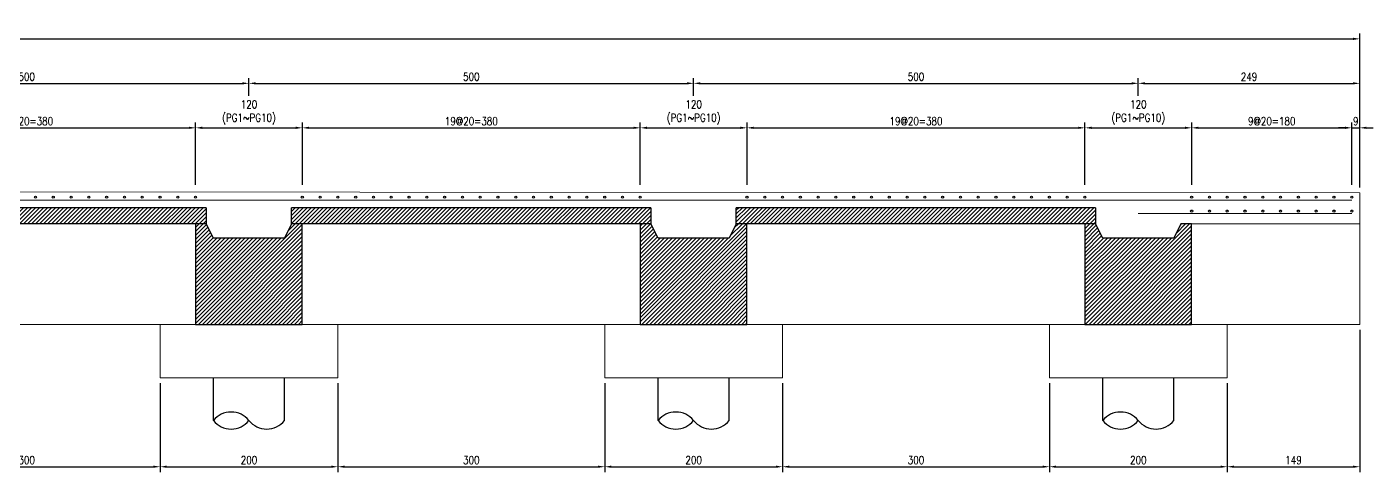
# Model space of a CAD drawing. Extents: x -4754 to 4964, y -19960 to 3841.
# Drawn here: x 2714 to 4227, y -11309 to -10809 of the extents above; entities that cross this region are included whole.
import ezdxf

# ---------------------------------------------------------------- set-up
doc = ezdxf.new("R2010")
doc.units = 0
doc.header["$LTSCALE"] = 3
doc.layers.get('0').update_dxf_attribs({"linetype": 'CONTINUOUS'})
doc.layers.add('HB_0', color=7, linetype='CONTINUOUS', transparency=0.5)
doc.layers.add('預鑄版_HATCH', color=253, linetype='CONTINUOUS', transparency=0.1)
for name, color, linetype in [('HB_DIM', 1, 'CONTINUOUS'), ('鋼筋', 3, 'CONTINUOUS'), ('預鑄梁_HATCH', 253, 'CONTINUOUS')]:
    doc.layers.add(name, color=color, linetype=linetype)
doc.styles.get("Standard").update_dxf_attribs({"font": 'ROMANS.shx', "width": 0.8, "bigfont": 'chineset.shx'})
doc.dimstyles.new('30', dxfattribs={"dimscale": 3, "dimtxt": 3, "dimasz": 2.5, "dimexe": 2, "dimexo": 2, "dimgap": 1, "dimtad": 1, "dimdsep": 46, "dimtxsty": 'Standard', "dimcen": 0, "dimclrd": 256, "dimclre": 256, "dimclrt": 2, "dimadec": 0, "dimazin": 0, "dimtfac": 1, "dimtix": 1, "dimtmove": 2, "dimatfit": 3, "dimfxl": 1, "dimtolj": 1, "dimtzin": 0, "dimarcsym": 0})

# ---------------------------------------------------------------- blocks, each defined once
blk = doc.blocks.new('pile_vertical_with_pilecap')
at = {"linetype": 'Continuous'}
for p, q in [((-40, -48.1), (-40, 0)), ((-40, -48.1), (-40, 0)), ((40, -48.1), (40, 0)), ((40, -48.1), (40, 0))]:
    blk.add_line(p, q, dxfattribs=at)
for centre, start, end in [((-20, -64.1), 38.718, 141.282), ((-20, -64.1), 38.718, 141.282), ((-20, -32), 218.718, 321.282), ((-20, -32), 218.718, 321.282), ((20, -32), 218.718, 321.282), ((20, -32), 218.718, 321.282)]:
    blk.add_arc(centre, 25.6, start, end, dxfattribs=at)
blk = doc.blocks.new('C')
at = {"color": 3, "linetype": 'Continuous'}
blk.add_circle((0, 0), 1.2, dxfattribs=at)
blk = doc.blocks.new('*D63')
at = {"layer": 'HB_DIM', "linetype": 'Continuous', "lineweight": -2}
for p, q in [((-285.7, -10986), (-285.7, -10816)), ((-278.2, -10822), (4204.8, -10822)), ((4212.3, -10989), (4212.3, -10816))]:
    blk.add_line(p, q, dxfattribs=at)
at = {"layer": 'HB_DIM'}
for points in [[(-278.2, -10820.7), (-278.2, -10823.2), (-285.7, -10822)], [(4204.8, -10823.2), (4204.8, -10820.7), (4212.3, -10822)]]:
    blk.add_solid(points, dxfattribs=at)
at = {"layer": 'HB_DIM', "color": 2, "linetype": 'Continuous', "insert": (1963.3, -10814.5), "char_height": 9, "attachment_point": 5, "rotation": 0}
blk.add_mtext('\\A1;4498', dxfattribs=at)
blk = doc.blocks.new('*D70')
at = {"layer": 'HB_DIM', "linetype": 'Continuous', "lineweight": -2}
for p, q in [((2463.3, -10886), (2463.3, -10866)), ((2963.3, -10886), (2963.3, -10866)), ((2470.8, -10872), (2955.8, -10872))]:
    blk.add_line(p, q, dxfattribs=at)
at = {"layer": 'HB_DIM'}
for points in [[(2470.8, -10870.7), (2470.8, -10873.2), (2463.3, -10872)], [(2955.8, -10873.2), (2955.8, -10870.7), (2963.3, -10872)]]:
    blk.add_solid(points, dxfattribs=at)
at = {"layer": 'HB_DIM', "color": 2, "linetype": 'Continuous', "insert": (2713.3, -10864.5), "char_height": 9, "attachment_point": 5, "rotation": 0}
blk.add_mtext('\\A1;500', dxfattribs=at)
blk = doc.blocks.new('*D71')
at = {"layer": 'HB_DIM', "linetype": 'Continuous', "lineweight": -2}
for p, q in [((2963.3, -10886), (2963.3, -10866)), ((3463.3, -10886), (3463.3, -10866)), ((2970.8, -10872), (3455.8, -10872))]:
    blk.add_line(p, q, dxfattribs=at)
at = {"layer": 'HB_DIM'}
for points in [[(2970.8, -10870.7), (2970.8, -10873.2), (2963.3, -10872)], [(3455.8, -10873.2), (3455.8, -10870.7), (3463.3, -10872)]]:
    blk.add_solid(points, dxfattribs=at)
at = {"layer": 'HB_DIM', "color": 2, "linetype": 'Continuous', "insert": (3213.3, -10864.5), "char_height": 9, "attachment_point": 5, "rotation": 0}
blk.add_mtext('\\A1;500', dxfattribs=at)
blk = doc.blocks.new('*D72')
at = {"layer": 'HB_DIM', "linetype": 'Continuous', "lineweight": -2}
for p, q in [((3463.3, -10886), (3463.3, -10866)), ((3963.3, -10886), (3963.3, -10866)), ((3470.8, -10872), (3955.8, -10872))]:
    blk.add_line(p, q, dxfattribs=at)
at = {"layer": 'HB_DIM'}
for points in [[(3470.8, -10870.7), (3470.8, -10873.2), (3463.3, -10872)], [(3955.8, -10873.2), (3955.8, -10870.7), (3963.3, -10872)]]:
    blk.add_solid(points, dxfattribs=at)
at = {"layer": 'HB_DIM', "color": 2, "linetype": 'Continuous', "insert": (3713.3, -10864.5), "char_height": 9, "attachment_point": 5, "rotation": 0}
blk.add_mtext('\\A1;500', dxfattribs=at)
blk = doc.blocks.new('*D73')
at = {"layer": 'HB_DIM', "linetype": 'Continuous', "lineweight": -2}
for p, q in [((3963.3, -10886), (3963.3, -10866)), ((4212.3, -10989), (4212.3, -10866)), ((3970.8, -10872), (4204.8, -10872))]:
    blk.add_line(p, q, dxfattribs=at)
at = {"layer": 'HB_DIM'}
for points in [[(3970.8, -10870.7), (3970.8, -10873.2), (3963.3, -10872)], [(4204.8, -10873.2), (4204.8, -10870.7), (4212.3, -10872)]]:
    blk.add_solid(points, dxfattribs=at)
at = {"layer": 'HB_DIM', "color": 2, "linetype": 'Continuous', "insert": (4087.8, -10864.5), "char_height": 9, "attachment_point": 5, "rotation": 0}
blk.add_mtext('\\A1;249', dxfattribs=at)
blk = doc.blocks.new('*D87')
at = {"layer": 'HB_DIM', "linetype": 'Continuous', "lineweight": -2}
for p, q in [((2523.3, -10986), (2523.3, -10916)), ((2530.8, -10922), (2895.8, -10922)), ((2903.3, -10986), (2903.3, -10916))]:
    blk.add_line(p, q, dxfattribs=at)
at = {"layer": 'HB_DIM'}
for points in [[(2530.8, -10920.7), (2530.8, -10923.2), (2523.3, -10922)], [(2895.8, -10923.2), (2895.8, -10920.7), (2903.3, -10922)]]:
    blk.add_solid(points, dxfattribs=at)
at = {"layer": 'HB_DIM', "color": 2, "linetype": 'Continuous', "insert": (2713.3, -10914.5), "char_height": 9, "attachment_point": 5, "rotation": 0}
blk.add_mtext('\\A1;19@20=380', dxfattribs=at)
blk = doc.blocks.new('*D88')
at = {"layer": 'HB_DIM', "linetype": 'Continuous', "lineweight": -2}
for p, q in [((2903.3, -10986), (2903.3, -10916)), ((2910.8, -10922), (3015.8, -10922)), ((3023.3, -10986), (3023.3, -10916))]:
    blk.add_line(p, q, dxfattribs=at)
at = {"layer": 'HB_DIM'}
for points in [[(2910.8, -10920.7), (2910.8, -10923.2), (2903.3, -10922)], [(3015.8, -10923.2), (3015.8, -10920.7), (3023.3, -10922)]]:
    blk.add_solid(points, dxfattribs=at)
at = {"layer": 'HB_DIM', "color": 2, "linetype": 'Continuous', "insert": (2963.3, -10904.6), "char_height": 9, "attachment_point": 5, "rotation": 0}
blk.add_mtext('\\A1;120^J(PG1~PG10)', dxfattribs=at)
blk = doc.blocks.new('*D89')
at = {"layer": 'HB_DIM', "linetype": 'Continuous', "lineweight": -2}
for p, q in [((3023.3, -10986), (3023.3, -10916)), ((3030.8, -10922), (3395.8, -10922)), ((3403.3, -10986), (3403.3, -10916))]:
    blk.add_line(p, q, dxfattribs=at)
at = {"layer": 'HB_DIM'}
for points in [[(3030.8, -10920.7), (3030.8, -10923.2), (3023.3, -10922)], [(3395.8, -10923.2), (3395.8, -10920.7), (3403.3, -10922)]]:
    blk.add_solid(points, dxfattribs=at)
at = {"layer": 'HB_DIM', "color": 2, "linetype": 'Continuous', "insert": (3213.3, -10914.5), "char_height": 9, "attachment_point": 5, "rotation": 0}
blk.add_mtext('\\A1;19@20=380', dxfattribs=at)
blk = doc.blocks.new('*D90')
at = {"layer": 'HB_DIM', "linetype": 'Continuous', "lineweight": -2}
for p, q in [((3403.3, -10986), (3403.3, -10916)), ((3410.8, -10922), (3515.8, -10922)), ((3523.3, -10986), (3523.3, -10916))]:
    blk.add_line(p, q, dxfattribs=at)
at = {"layer": 'HB_DIM'}
for points in [[(3410.8, -10920.7), (3410.8, -10923.2), (3403.3, -10922)], [(3515.8, -10923.2), (3515.8, -10920.7), (3523.3, -10922)]]:
    blk.add_solid(points, dxfattribs=at)
at = {"layer": 'HB_DIM', "color": 2, "linetype": 'Continuous', "insert": (3463.3, -10904.6), "char_height": 9, "attachment_point": 5, "rotation": 0}
blk.add_mtext('\\A1;120^J(PG1~PG10)', dxfattribs=at)
blk = doc.blocks.new('*D91')
at = {"layer": 'HB_DIM', "linetype": 'Continuous', "lineweight": -2}
for p, q in [((3523.3, -10986), (3523.3, -10916)), ((3530.8, -10922), (3895.8, -10922)), ((3903.3, -10986), (3903.3, -10916))]:
    blk.add_line(p, q, dxfattribs=at)
at = {"layer": 'HB_DIM'}
for points in [[(3530.8, -10920.7), (3530.8, -10923.2), (3523.3, -10922)], [(3895.8, -10923.2), (3895.8, -10920.7), (3903.3, -10922)]]:
    blk.add_solid(points, dxfattribs=at)
at = {"layer": 'HB_DIM', "color": 2, "linetype": 'Continuous', "insert": (3713.3, -10914.5), "char_height": 9, "attachment_point": 5, "rotation": 0}
blk.add_mtext('\\A1;19@20=380', dxfattribs=at)
blk = doc.blocks.new('*D92')
at = {"layer": 'HB_DIM', "linetype": 'Continuous', "lineweight": -2}
for p, q in [((3903.3, -10986), (3903.3, -10916)), ((3910.8, -10922), (4015.8, -10922)), ((4023.3, -10986), (4023.3, -10916))]:
    blk.add_line(p, q, dxfattribs=at)
at = {"layer": 'HB_DIM'}
for points in [[(3910.8, -10920.7), (3910.8, -10923.2), (3903.3, -10922)], [(4015.8, -10923.2), (4015.8, -10920.7), (4023.3, -10922)]]:
    blk.add_solid(points, dxfattribs=at)
at = {"layer": 'HB_DIM', "color": 2, "linetype": 'Continuous', "insert": (3963.3, -10904.6), "char_height": 9, "attachment_point": 5, "rotation": 0}
blk.add_mtext('\\A1;120^J(PG1~PG10)', dxfattribs=at)
blk = doc.blocks.new('*D93')
at = {"layer": 'HB_DIM', "linetype": 'Continuous', "lineweight": -2}
for p, q in [((4023.3, -10986), (4023.3, -10916)), ((4030.8, -10922), (4195.8, -10922)), ((4203.3, -10986), (4203.3, -10916))]:
    blk.add_line(p, q, dxfattribs=at)
at = {"layer": 'HB_DIM'}
for points in [[(4030.8, -10920.7), (4030.8, -10923.2), (4023.3, -10922)], [(4195.8, -10923.2), (4195.8, -10920.7), (4203.3, -10922)]]:
    blk.add_solid(points, dxfattribs=at)
at = {"layer": 'HB_DIM', "color": 2, "linetype": 'Continuous', "insert": (4113.3, -10914.5), "char_height": 9, "attachment_point": 5, "rotation": 0}
blk.add_mtext('\\A1;9@20=180', dxfattribs=at)
blk = doc.blocks.new('*D94')
at = {"layer": 'HB_DIM', "linetype": 'Continuous', "lineweight": -2}
for p, q in [((4195.8, -10922), (4188.3, -10922)), ((4203.3, -10986), (4203.3, -10916)), ((4203.3, -10922), (4212.3, -10922)), ((4212.3, -10986), (4212.3, -10916)), ((4219.8, -10922), (4227.3, -10922))]:
    blk.add_line(p, q, dxfattribs=at)
at = {"layer": 'HB_DIM'}
for points in [[(4195.8, -10923.2), (4195.8, -10920.7), (4203.3, -10922)], [(4219.8, -10920.7), (4219.8, -10923.2), (4212.3, -10922)]]:
    blk.add_solid(points, dxfattribs=at)
at = {"layer": 'HB_DIM', "color": 2, "linetype": 'Continuous', "insert": (4207.8, -10914.5), "char_height": 9, "attachment_point": 5, "rotation": 0}
blk.add_mtext('\\A1;9', dxfattribs=at)
blk = doc.blocks.new('*D107')
at = {"layer": 'HB_DIM', "linetype": 'Continuous', "lineweight": -2}
for p, q in [((2563.3, -11209), (2563.3, -11309)), ((2863.3, -11209), (2863.3, -11309)), ((2570.8, -11303), (2855.8, -11303))]:
    blk.add_line(p, q, dxfattribs=at)
at = {"layer": 'HB_DIM'}
for points in [[(2570.8, -11301.7), (2570.8, -11304.2), (2563.3, -11303)], [(2855.8, -11304.2), (2855.8, -11301.7), (2863.3, -11303)]]:
    blk.add_solid(points, dxfattribs=at)
at = {"layer": 'HB_DIM', "color": 2, "linetype": 'Continuous', "insert": (2713.3, -11295.5), "char_height": 9, "attachment_point": 5, "rotation": 0}
blk.add_mtext('\\A1;300', dxfattribs=at)
blk = doc.blocks.new('*D108')
at = {"layer": 'HB_DIM', "linetype": 'Continuous', "lineweight": -2}
for p, q in [((2863.3, -11209), (2863.3, -11309)), ((3063.3, -11209), (3063.3, -11309)), ((2870.8, -11303), (3055.8, -11303))]:
    blk.add_line(p, q, dxfattribs=at)
at = {"layer": 'HB_DIM'}
for points in [[(2870.8, -11301.7), (2870.8, -11304.2), (2863.3, -11303)], [(3055.8, -11304.2), (3055.8, -11301.7), (3063.3, -11303)]]:
    blk.add_solid(points, dxfattribs=at)
at = {"layer": 'HB_DIM', "color": 2, "linetype": 'Continuous', "insert": (2963.3, -11295.5), "char_height": 9, "attachment_point": 5, "rotation": 0}
blk.add_mtext('\\A1;200', dxfattribs=at)
blk = doc.blocks.new('*D109')
at = {"layer": 'HB_DIM', "linetype": 'Continuous', "lineweight": -2}
for p, q in [((3063.3, -11209), (3063.3, -11309)), ((3363.3, -11209), (3363.3, -11309)), ((3070.8, -11303), (3355.8, -11303))]:
    blk.add_line(p, q, dxfattribs=at)
at = {"layer": 'HB_DIM'}
for points in [[(3070.8, -11301.7), (3070.8, -11304.2), (3063.3, -11303)], [(3355.8, -11304.2), (3355.8, -11301.7), (3363.3, -11303)]]:
    blk.add_solid(points, dxfattribs=at)
at = {"layer": 'HB_DIM', "color": 2, "linetype": 'Continuous', "insert": (3213.3, -11295.5), "char_height": 9, "attachment_point": 5, "rotation": 0}
blk.add_mtext('\\A1;300', dxfattribs=at)
blk = doc.blocks.new('*D110')
at = {"layer": 'HB_DIM', "linetype": 'Continuous', "lineweight": -2}
for p, q in [((3363.3, -11209), (3363.3, -11309)), ((3563.3, -11209), (3563.3, -11309)), ((3370.8, -11303), (3555.8, -11303))]:
    blk.add_line(p, q, dxfattribs=at)
at = {"layer": 'HB_DIM'}
for points in [[(3370.8, -11301.7), (3370.8, -11304.2), (3363.3, -11303)], [(3555.8, -11304.2), (3555.8, -11301.7), (3563.3, -11303)]]:
    blk.add_solid(points, dxfattribs=at)
at = {"layer": 'HB_DIM', "color": 2, "linetype": 'Continuous', "insert": (3463.3, -11295.5), "char_height": 9, "attachment_point": 5, "rotation": 0}
blk.add_mtext('\\A1;200', dxfattribs=at)
blk = doc.blocks.new('*D111')
at = {"layer": 'HB_DIM', "linetype": 'Continuous', "lineweight": -2}
for p, q in [((3563.3, -11209), (3563.3, -11309)), ((3863.3, -11209), (3863.3, -11309)), ((3570.8, -11303), (3855.8, -11303))]:
    blk.add_line(p, q, dxfattribs=at)
at = {"layer": 'HB_DIM'}
for points in [[(3570.8, -11301.7), (3570.8, -11304.2), (3563.3, -11303)], [(3855.8, -11304.2), (3855.8, -11301.7), (3863.3, -11303)]]:
    blk.add_solid(points, dxfattribs=at)
at = {"layer": 'HB_DIM', "color": 2, "linetype": 'Continuous', "insert": (3713.3, -11295.5), "char_height": 9, "attachment_point": 5, "rotation": 0}
blk.add_mtext('\\A1;300', dxfattribs=at)
blk = doc.blocks.new('*D112')
at = {"layer": 'HB_DIM', "linetype": 'Continuous', "lineweight": -2}
for p, q in [((3863.3, -11209), (3863.3, -11309)), ((4063.3, -11209), (4063.3, -11309)), ((3870.8, -11303), (4055.8, -11303))]:
    blk.add_line(p, q, dxfattribs=at)
at = {"layer": 'HB_DIM'}
for points in [[(3870.8, -11301.7), (3870.8, -11304.2), (3863.3, -11303)], [(4055.8, -11304.2), (4055.8, -11301.7), (4063.3, -11303)]]:
    blk.add_solid(points, dxfattribs=at)
at = {"layer": 'HB_DIM', "color": 2, "linetype": 'Continuous', "insert": (3963.3, -11295.5), "char_height": 9, "attachment_point": 5, "rotation": 0}
blk.add_mtext('\\A1;200', dxfattribs=at)
blk = doc.blocks.new('*D113')
at = {"layer": 'HB_DIM', "linetype": 'Continuous', "lineweight": -2}
for p, q in [((4212.3, -11149), (4212.3, -11309)), ((4063.3, -11209), (4063.3, -11309)), ((4070.8, -11303), (4204.8, -11303))]:
    blk.add_line(p, q, dxfattribs=at)
at = {"layer": 'HB_DIM'}
for points in [[(4070.8, -11301.7), (4070.8, -11304.2), (4063.3, -11303)], [(4204.8, -11304.2), (4204.8, -11301.7), (4212.3, -11303)]]:
    blk.add_solid(points, dxfattribs=at)
at = {"layer": 'HB_DIM', "color": 2, "linetype": 'Continuous', "insert": (4137.8, -11295.5), "char_height": 9, "attachment_point": 5, "rotation": 0}
blk.add_mtext('\\A1;149', dxfattribs=at)

msp = doc.modelspace()

# ---------------------------------------------------------------- hatches: boundary and pattern name
at = {"layer": '預鑄梁_HATCH', "linetype": 'Continuous'}
h = msp.add_hatch(dxfattribs=at)
h.set_pattern_fill('ANSI31', color=256, style=0)
h.paths.add_polyline_path([(3023.272, -11142.962), (3023.272, -11029.962), (3011.272, -11029.962), (3003.272, -11045.962), (2923.272, -11045.962), (2915.272, -11029.962), (2903.272, -11029.962), (2903.272, -11142.962)], flags=17)
h = msp.add_hatch(dxfattribs=at)
h.set_pattern_fill('ANSI31', color=256, style=0)
h.paths.add_polyline_path([(3523.272, -11142.962), (3523.272, -11029.962), (3511.272, -11029.962), (3503.272, -11045.962), (3423.272, -11045.962), (3415.272, -11029.962), (3403.272, -11029.962), (3403.272, -11142.962)], flags=17)
h = msp.add_hatch(dxfattribs=at)
h.set_pattern_fill('ANSI31', color=256, style=0)
h.paths.add_polyline_path([(4023.272, -11142.962), (4023.272, -11029.962), (4011.272, -11029.962), (4003.272, -11045.962), (3923.272, -11045.962), (3915.272, -11029.962), (3903.272, -11029.962), (3903.272, -11142.962)], flags=17)
at = {"layer": '預鑄版_HATCH', "linetype": 'Continuous'}
h = msp.add_hatch(dxfattribs=at)
h.set_pattern_fill('ANSI31', color=256, style=0)
h.paths.add_polyline_path([(2511.272, -11029.962), (2915.272, -11029.962), (2915.272, -11011.962), (2511.272, -11011.962)], flags=17)
h = msp.add_hatch(dxfattribs=at)
h.set_pattern_fill('ANSI31', color=256, style=0)
h.paths.add_polyline_path([(3011.272, -11029.962), (3415.272, -11029.962), (3415.272, -11011.962), (3011.272, -11011.962)], flags=17)
h = msp.add_hatch(dxfattribs=at)
h.set_pattern_fill('ANSI31', color=256, style=0)
h.paths.add_polyline_path([(3511.272, -11029.962), (3915.272, -11029.962), (3915.272, -11011.962), (3511.272, -11011.962)], flags=17)

# ---------------------------------------------------------------- linework, layer by layer
at = {"layer": 'HB_0', "lineweight": 5}
msp.add_lwpolyline([(-285.728, -11142.962), (-285.728, -10991.962), (4212.272, -10994.962), (4212.272, -11142.962), (-285.728, -11142.962)], dxfattribs=at)
at = {"layer": 'HB_0', "color": 1, "linetype": 'Continuous'}
for points in [[(2915.272, -11011.962), (2511.272, -11011.962)], [(2915.272, -11011.962), (2915.272, -11029.962)], [(3415.272, -11011.962), (3011.272, -11011.962)], [(3011.272, -11029.962), (3011.272, -11011.962)], [(3415.272, -11011.962), (3415.272, -11029.962)], [(3915.272, -11011.962), (3511.272, -11011.962)], [(3511.272, -11029.962), (3511.272, -11011.962)], [(3915.272, -11011.962), (3915.272, -11029.962)], [(2915.272, -11029.962), (2511.272, -11029.962)], [(3023.272, -11142.962), (3023.272, -11029.962), (3011.272, -11029.962), (3003.272, -11045.962), (2923.272, -11045.962), (2915.272, -11029.962), (2903.272, -11029.962), (2903.272, -11142.962), (3023.272, -11142.962)], [(3415.272, -11029.962), (3011.272, -11029.962)], [(3523.272, -11142.962), (3523.272, -11029.962), (3511.272, -11029.962), (3503.272, -11045.962), (3423.272, -11045.962), (3415.272, -11029.962), (3403.272, -11029.962), (3403.272, -11142.962), (3523.272, -11142.962)], [(3915.272, -11029.962), (3511.272, -11029.962)], [(4023.272, -11142.962), (4023.272, -11029.962), (4011.272, -11029.962), (4003.272, -11045.962), (3923.272, -11045.962), (3915.272, -11029.962), (3903.272, -11029.962), (3903.272, -11142.962), (4023.272, -11142.962)]]:
    msp.add_lwpolyline(points, dxfattribs=at)
at = {"layer": 'HB_0', "lineweight": 5}
for points in [[(2523.272, -11029.962, -580), (2903.272, -11029.962, -580), (2903.272, -11142.962, -580), (3023.272, -11142.962, -580), (3023.272, -11029.962, -580), (3403.272, -11029.962, -580), (3403.272, -11142.962, -580), (3523.272, -11142.962, -580), (3523.272, -11029.962, -580), (3903.272, -11029.962, -580), (3903.272, -11142.962, -580), (4023.272, -11142.962, -580), (4023.272, -11029.962, -580), (4212.272, -11029.962, -580)], [(2863.272, -11202.962, -325), (3063.272, -11202.962, -325), (3063.272, -11142.962, -325), (2863.272, -11142.962, -325), (2863.272, -11202.962, -325)], [(3363.272, -11202.962, -325), (3563.272, -11202.962, -325), (3563.272, -11142.962, -325), (3363.272, -11142.962, -325), (3363.272, -11202.962, -325)], [(3863.272, -11202.962, -325), (4063.272, -11202.962, -325), (4063.272, -11142.962, -325), (3863.272, -11142.962, -325), (3863.272, -11202.962, -325)]]:
    msp.add_polyline3d(points, dxfattribs=at)
at = {"layer": '鋼筋', "lineweight": 5}
for p, q in [((-276.728, -11003.475, -315.185), (4203.272, -11003.475, -315.185)), ((3963.272, -11018.475, -315.185), (4203.272, -11018.475, -315.185))]:
    msp.add_line(p, q, dxfattribs=at)

# ---------------------------------------------------------------- block references
at = {"layer": 'HB_0', "linetype": 'Continuous'}
for p in [(2963.272, -11202.962, -325), (3463.272, -11202.962, -325), (3963.272, -11202.962, -325)]:
    msp.add_blockref('pile_vertical_with_pilecap', p, dxfattribs=at)
at = {"layer": '鋼筋', "linetype": 'Continuous', "xscale": 0.955, "yscale": 0.955, "zscale": 0.955}
for p in [(2723.272, -10999.906, 763.281), (2743.272, -10999.906, 763.281), (2763.272, -10999.906, 763.281), (2783.272, -10999.906, 763.281), (2803.272, -10999.906, 763.281), (2823.272, -10999.906, 763.281), (2843.272, -10999.906, 763.281), (2863.272, -10999.906, 763.281), (2883.272, -10999.906, 763.281), (2903.272, -10999.906, 763.281), (3023.272, -10999.906, 763.281), (3043.272, -10999.906, 763.281), (3063.272, -10999.906, 763.281), (3083.272, -10999.906, 763.281), (3103.272, -10999.906, 763.281), (3123.272, -10999.906, 763.281), (3143.272, -10999.906, 763.281), (3163.272, -10999.906, 763.281), (3183.272, -10999.906, 763.281), (3203.272, -10999.906, 763.281), (3223.272, -10999.906, 763.281), (3243.272, -10999.906, 763.281), (3263.272, -10999.906, 763.281), (3283.272, -10999.906, 763.281), (3303.272, -10999.906, 763.281), (3323.272, -10999.906, 763.281), (3343.272, -10999.906, 763.281), (3363.272, -10999.906, 763.281), (3383.272, -10999.906, 763.281), (3403.272, -10999.906, 763.281), (3523.272, -10999.906, 763.281), (3543.272, -10999.906, 763.281), (3563.272, -10999.906, 763.281), (3583.272, -10999.906, 763.281), (3603.272, -10999.906, 763.281), (3623.272, -10999.906, 763.281), (3643.272, -10999.906, 763.281), (3663.272, -10999.906, 763.281), (3683.272, -10999.906, 763.281), (3703.272, -10999.906, 763.281), (3723.272, -10999.906, 763.281), (3743.272, -10999.906, 763.281), (3763.272, -10999.906, 763.281), (3783.272, -10999.906, 763.281), (3803.272, -10999.906, 763.281), (3823.272, -10999.906, 763.281), (3843.272, -10999.906, 763.281), (3863.272, -10999.906, 763.281), (3883.272, -10999.906, 763.281), (3903.272, -10999.906, 763.281), (4023.272, -10999.872, 770), (4043.272, -10999.872, 770), (4063.272, -10999.872, 770), (4083.272, -10999.872, 770), (4103.272, -10999.872, 770), (4123.272, -10999.872, 770), (4143.272, -10999.872, 770), (4163.272, -10999.872, 770), (4183.272, -10999.872, 770), (4203.272, -10999.872, 770), (4023.272, -11015.526, 650), (4043.272, -11015.526, 650), (4063.272, -11015.526, 650), (4083.272, -11015.526, 650), (4103.272, -11015.526, 650), (4123.272, -11015.526, 650), (4143.272, -11015.526, 650), (4163.272, -11015.526, 650), (4183.272, -11015.526, 650), (4203.272, -11015.526, 650)]:
    msp.add_blockref('C', p, dxfattribs=at)

# ---------------------------------------------------------------- dimensions: what is measured, and where the dimension line sits
at = {"layer": 'HB_DIM', "linetype": 'Continuous'}
for base, p1, p2, picture, middle in [((4212.272, -10821.962), (-285.728, -10991.962), (4212.272, -10994.962), '*D63', (1963.272, -10814.462)), ((2963.272, -10871.962), (2463.272, -10891.962, -1969), (2963.272, -10891.962, -2469), '*D70', (2713.272, -10864.462)), ((3463.272, -10871.962), (2963.272, -10891.962, -2469), (3463.272, -10891.962, -2969), '*D71', (3213.272, -10864.462)), ((3963.272, -10871.962), (3463.272, -10891.962, -2969), (3963.272, -10891.962, -3469), '*D72', (3713.272, -10864.462)), ((4212.272, -10871.962), (3963.272, -10891.962, -3469), (4212.272, -10994.962), '*D73', (4087.772, -10864.462)), ((4212.272, -10921.962), (4203.272, -10991.962, 770), (4212.272, -10991.962), '*D94', (4207.772, -10914.462)), ((4212.272, -11302.962), (4063.272, -11202.962, 780), (4212.272, -11142.962), '*D113', (4137.772, -11295.462)), ((2863.272, -11302.962), (2563.272, -11202.962, 780), (2863.272, -11202.962, 780), '*D107', (2713.272, -11295.462)), ((3063.272, -11302.962), (2863.272, -11202.962, 780), (3063.272, -11202.962, 780), '*D108', (2963.272, -11295.462)), ((3363.272, -11302.962), (3063.272, -11202.962, 780), (3363.272, -11202.962, 780), '*D109', (3213.272, -11295.462)), ((3563.272, -11302.962), (3363.272, -11202.962, 780), (3563.272, -11202.962, 780), '*D110', (3463.272, -11295.462)), ((3863.272, -11302.962), (3563.272, -11202.962, 780), (3863.272, -11202.962, 780), '*D111', (3713.272, -11295.462)), ((4063.272, -11302.962), (3863.272, -11202.962, 780), (4063.272, -11202.962, 780), '*D112', (3963.272, -11295.462))]:
    dim = msp.add_linear_dim(base=base, p1=p1, p2=p2, angle=0, dimstyle='30', override={"dimdec": 0, "dimpost": '<>'}, dxfattribs=at)
    dim.commit()
    dim.dimension.update_dxf_attribs({"geometry": picture, "text_midpoint": middle})
for base, p1, p2, text, picture, middle in [((3023.272, -10921.962), (2903.272, -10991.962, 770), (3023.272, -10991.962, 770), '<>^J(PG1~PG10)', '*D88', (2963.272, -10904.605)), ((3523.272, -10921.962), (3403.272, -10991.962, 770), (3523.272, -10991.962, 770), '<>^J(PG1~PG10)', '*D90', (3463.272, -10904.605)), ((4023.272, -10921.962), (3903.272, -10991.962, 770), (4023.272, -10991.962, 770), '<>^J(PG1~PG10)', '*D92', (3963.272, -10904.605)), ((2903.272, -10921.962), (2523.272, -10991.962, 770), (2903.272, -10991.962, 770), '19@20=<>', '*D87', (2713.272, -10914.462)), ((3403.272, -10921.962), (3023.272, -10991.962, 770), (3403.272, -10991.962, 770), '19@20=<>', '*D89', (3213.272, -10914.462)), ((3903.272, -10921.962), (3523.272, -10991.962, 770), (3903.272, -10991.962, 770), '19@20=<>', '*D91', (3713.272, -10914.462)), ((4203.272, -10921.962), (4023.272, -10991.962, 770), (4203.272, -10991.962, 770), '9@20=<>', '*D93', (4113.272, -10914.462))]:
    dim = msp.add_linear_dim(base=base, p1=p1, p2=p2, angle=0, text=text, dimstyle='30', override={"dimdec": 0, "dimpost": '<>'}, dxfattribs=at)
    dim.commit()
    dim.dimension.update_dxf_attribs({"geometry": picture, "text_midpoint": middle})

doc.saveas('drawing.dxf')
